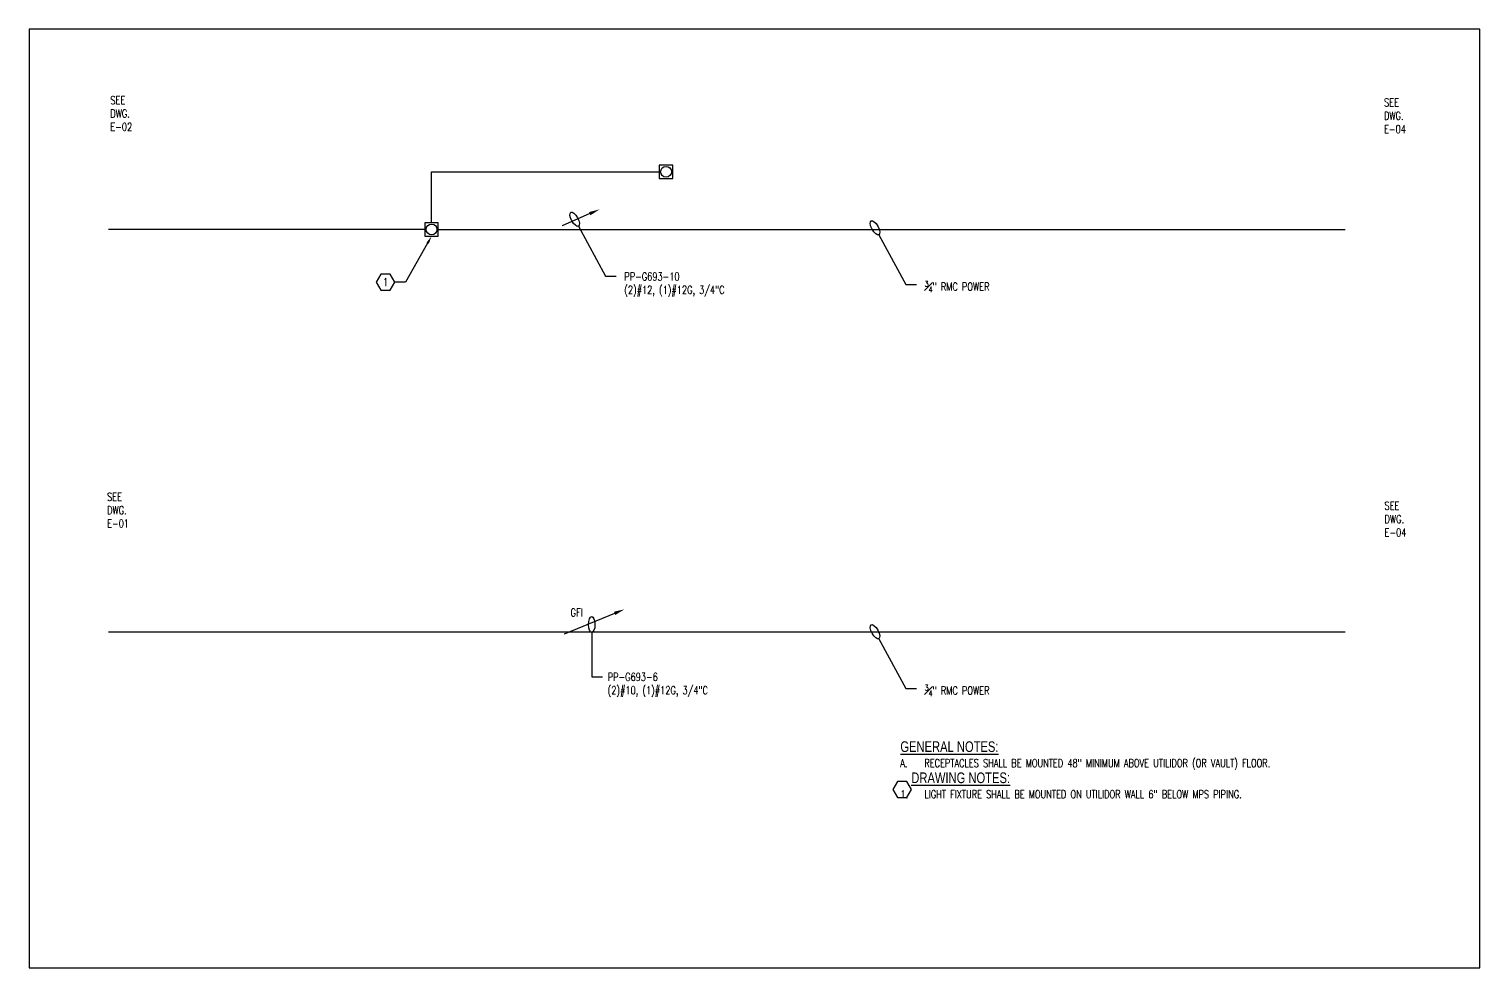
# Model space of a CAD drawing. Header units: inches. Extents: x 766 to 5092, y -413 to 715.
# Drawn here: x 1661 to 2477, y -413 to 115 of the extents above; entities that cross this region are included whole.
import ezdxf
from ezdxf import colors
from ezdxf.entities.mleader import LeaderData, LeaderLine
from ezdxf.enums import TextEntityAlignment as Align
from ezdxf.math import Vec2, Vec3

# ---------------------------------------------------------------- set-up
doc = ezdxf.new("R2010")
doc.units = ezdxf.units.IN
doc.header["$LTSCALE"] = 48
doc.header["$MEASUREMENT"] = 0
doc.layers.get('Defpoints').update_dxf_attribs({"color": 251})
for name, color, linetype in [('E-LIGHTS AND POWER', 91, 'Continuous'), ('E-LITE-IDEN', 41, 'Continuous'), ('E-LITE-WIRE', 40, 'Continuous'), ('E-POWER-IDEN', 71, 'Continuous'), ('E-POWR-IDEN', 71, 'Continuous'), ('E-POWR-WIRE', 80, 'Continuous'), ('GENERAL NOTES', 41, 'Continuous'), ('GENERAL NOTES @ 48', 41, 'Continuous')]:
    doc.layers.add(name, color=color, linetype=linetype)
doc.layers.add('E-LITE', color=50, linetype='Continuous', lineweight=50)
doc.styles.add('Note', font='romans.shx', dxfattribs={"width": 0.85})
doc.styles.add('RomanS', font='romans.shx', dxfattribs={"width": 0.75})
doc.styles.get("Standard").update_dxf_attribs({"font": 'romans.shx', "width": 0.85})

# ---------------------------------------------------------------- blocks, each defined once
blk = doc.blocks.new('A$C7CD956E1')
at = {"layer": 'E-LIGHTS AND POWER'}
blk.add_lwpolyline([(2.53, -2.53), (2.53, 2.53), (-2.53, 2.53), (-2.53, -2.53)], close=True, dxfattribs=at)
blk.add_circle((0, 0), 2.03, dxfattribs=at)
blk = doc.blocks.new('ELL')
blk.add_ellipse((0, 0), major_axis=(-1, 0), ratio=0.397545)
blk = doc.blocks.new('Anno_Hexagon_na')
at = {"color": 0, "linetype": 'ByBlock', "lineweight": -2, "transparency": 16777216}
blk.add_lwpolyline([(1.17, 0), (0.58, 1.01), (-0.58, 1.01), (-1.17, 0), (-0.58, -1.01), (0.58, -1.01)], close=True, dxfattribs=at)
at = {"color": 0, "linetype": 'ByBlock', "lineweight": -2, "transparency": 16777216, "style": 'Note', "width": 0.85}
blk.add_attdef('ID', text='', height=1, dxfattribs=at).set_placement((0, 0), align=Align.MIDDLE)
blk = doc.blocks.new('Anno_Hexagon')
at = {"color": 0, "linetype": 'ByBlock', "lineweight": -2}
blk.add_lwpolyline([(1.17, 0), (0.58, 1.01), (-0.58, 1.01), (-1.17, 0), (-0.58, -1.01), (0.58, -1.01)], close=True, dxfattribs=at)
at = {"color": 0, "linetype": 'ByBlock', "lineweight": -2, "style": 'Note', "width": 0.85}
blk.add_attdef('ID', text='', height=1, dxfattribs=at).set_placement((0, 0), align=Align.MIDDLE)

msp = doc.modelspace()

# ---------------------------------------------------------------- linework, layer by layer
at = {"layer": 'Defpoints'}
msp.add_lwpolyline([(1660.86, 115.31), (1660.86, -412.69), (2476.86, -412.69), (2476.86, 115.31)], close=True, dxfattribs=at)
at = {"layer": 'E-LITE-WIRE'}
for p, q in [((1887.25, 6.41), (1887.25, 35.01)), ((1887.25, 35.01), (2015.3, 35.01)), ((1883.45, 2.61), (1705.61, 2.61)), ((1891.05, 2.61), (2401.13, 2.61)), ((1705.61, -223.6), (2401.13, -223.6))]:
    msp.add_line(p, q, dxfattribs=at)

# ---------------------------------------------------------------- block references
at = {"layer": 'E-LITE', "xscale": 1.5, "yscale": 1.5, "zscale": 1.5}
for p in [(2019.1, 35.01), (1887.25, 2.61)]:
    msp.add_blockref('A$C7CD956E1', p, dxfattribs=at)
at = {"layer": 'GENERAL NOTES @ 48', "xscale": 4.5, "yscale": 4.5, "zscale": 4.5}
msp.add_blockref('Anno_Hexagon', (2151.84, -312.35), dxfattribs=at)

# ---------------------------------------------------------------- texts
at = {"layer": 'E-LITE-IDEN', "char_height": 4.5, "attachment_point": 1, "style": 'RomanS'}
for s, insert in [('PP-G693-10\\P(2)#12, (1)#12G, 3/4"C', (1995.64, -21.63)), ('\\A1;{\\H0.7x;\\S3#4;}" RMC POWER', (2164.53, -26.4)), ('\\A1;{\\H0.7x;\\S3#4;}" RMC POWER', (2164.53, -253.54))]:
    msp.add_mtext(s, dxfattribs=dict(at, insert=insert))
at = {"layer": 'E-POWER-IDEN', "char_height": 4.5, "width": 14.3816, "attachment_point": 1, "style": 'RomanS'}
for s, insert in [('SEE DWG.\\PE-02', (1706.57, 77.56)), ('SEE DWG.\\PE-04', (2422.9, 76.27)), ('SEE DWG.\\PE-01', (1704.78, -145.49)), ('SEE DWG.\\PE-04', (2423.17, -150.52))]:
    msp.add_mtext(s, dxfattribs=dict(at, insert=insert))
at = {"layer": 'E-POWR-IDEN', "char_height": 4.5, "attachment_point": 1, "style": 'RomanS'}
for s, insert in [('GFI', (1965.45, -210.54)), ('PP-G693-6\\P(2)#10, (1)#12G, 3/4"C', (1986.29, -246.77))]:
    msp.add_mtext(s, dxfattribs=dict(at, insert=insert))
at = {"layer": 'GENERAL NOTES', "insert": (2150.88, -285.23), "char_height": 3.375, "width": 279.4226, "attachment_point": 1, "style": 'RomanS'}
msp.add_mtext('\\A1;{\\fArial|b0|i0|c0|p34;\\H1.7778x;\\LGENERAL NOTES:\\P\\pi-10.125,l10.125;\\Fromans|c0;\\H0.74997x;\\lA.^IRECEPTACLES SHALL BE MOUNTED 48" MINIMUM ABOVE UTILIDOR (OR VAULT) FLOOR.\\H1.9405x; \\H0.51533x;\\P\\pi0,l0;\\H1.3334x;  \\fArial|b0|i0|c0|p34;\\LDRAWING NOTES:\\H1.3451x; \\H0.74343x;\\P\\pi-10.125,l10.125;\\Fromans|c0;\\H0.74996x;\\l1.^ILIGHT FIXTURE SHALL BE MOUNTED ON UTILIDOR WALL 6" BELOW MPS PIPING.\\H1.7871x; }', dxfattribs=at)

# ---------------------------------------------------------------- leaders
at = {"layer": 'E-LITE-IDEN'}
ml = msp.add_multileader_mtext('Standard', dxfattribs=at)
ml.set_content('')
ml.set_leader_properties()
ml.set_arrow_properties(name='ELL')
ml.build(insert=Vec2(0, 0))
ml.multileader.update_dxf_attribs({"dogleg_length": 0.125, "arrow_head_size": 4.5, "scale": 48})
ctx = ml.context
ctx.base_point, ctx.scale, ctx.char_height, ctx.arrow_head_size, ctx.landing_gap_size, ctx.plane_origin = Vec3(1991.14, -23.63), 48, 4.5, 4.5, 4.32, Vec3(992.22, 156.26)
notes = []
notes.append((ctx, [(0, (1, 1, 0), (1985.14, -23.63), (1, 0), 6, [(0, [(1967.73, 8.32)], 0, [])])]))
ctx.mtext, ml.multileader.dxf.content_type = None, 0
ml = msp.add_multileader_mtext('Standard', dxfattribs=at)
ml.set_content('')
ml.set_leader_properties()
ml.set_arrow_properties(name='ELL')
ml.build(insert=Vec2(0, 0))
ml.multileader.update_dxf_attribs({"dogleg_length": 0.125, "arrow_head_size": 4.5, "scale": 48})
ctx = ml.context
ctx.base_point, ctx.scale, ctx.char_height, ctx.arrow_head_size, ctx.landing_gap_size, ctx.plane_origin = Vec3(2160.03, -28.41), 48, 4.5, 4.5, 4.32, Vec3(1161.11, 151.48)
notes.append((ctx, [(0, (1, 1, 0), (2154.03, -28.41), (1, 0), 6, [(0, [(2136.62, 3.54)], 0, [])])]))
ctx.mtext, ml.multileader.dxf.content_type = None, 0
ml = msp.add_multileader_mtext('Standard', dxfattribs=at)
ml.set_content('')
ml.set_leader_properties()
ml.set_arrow_properties(name='ELL')
ml.build(insert=Vec2(0, 0))
ml.multileader.update_dxf_attribs({"dogleg_length": 0.125, "arrow_head_size": 4.5, "scale": 48})
ctx = ml.context
ctx.base_point, ctx.scale, ctx.char_height, ctx.arrow_head_size, ctx.landing_gap_size, ctx.plane_origin = Vec3(2160.03, -255.54), 48, 4.5, 4.5, 4.32, Vec3(1161.11, -75.65)
notes.append((ctx, [(0, (1, 1, 0), (2154.03, -255.54), (1, 0), 6, [(0, [(2136.62, -223.6)], 0, [])])]))
ctx.mtext, ml.multileader.dxf.content_type = None, 0
at = {"layer": 'E-LITE-WIRE'}
ml = msp.add_multileader_mtext('Standard', dxfattribs=at)
ml.set_content('')
ml.set_leader_properties()
ml.build(insert=Vec2(0, 0))
ml.multileader.update_dxf_attribs({"dogleg_length": 0.125, "arrow_head_size": 6, "scale": 48})
ctx = ml.context
ctx.base_point, ctx.scale, ctx.char_height, ctx.arrow_head_size, ctx.landing_gap_size, ctx.plane_origin = Vec3(1960.62, 4.68), 48, 4.5, 6, 4.32, Vec3(1013.06, 165.37)
notes.append((ctx, [(0, (1, 1, 0), (1960.62, 4.68), (-1, 0), 0.00146, [(0, [(1981.7, 13.88)], 0, [])])]))
ctx.mtext, ml.multileader.dxf.content_type = None, 0
at = {"layer": 'E-POWER-IDEN'}
ml = msp.add_multileader_block('Standard', dxfattribs=at)
ml.set_content('Anno_Hexagon_na', color=256, scale=4.5)
ml.set_attribute('ID', '1', width=0)
ml.set_leader_properties()
ml.build(insert=Vec2(0, 0))
ml.multileader.update_dxf_attribs({"dogleg_length": 0.125, "arrow_head_size": 4.5, "scale": 48})
ctx = ml.context
ctx.base_point, ctx.scale, ctx.char_height, ctx.arrow_head_size, ctx.landing_gap_size = Vec3(1856.15, -27.01), 48, 4.5, 4.5, 4.32
notes.append((ctx, [(0, (1, 1, 0), (1872.65, -27.01), (-1, 0), 6, [(0, [(1887.25, -1.2)], 0, [])])]))
ctx.block.insert = Vec3(1861.4, -27.01)
at = {"layer": 'E-POWR-IDEN'}
ml = msp.add_multileader_mtext('Standard', dxfattribs=at)
ml.set_content('')
ml.set_leader_properties()
ml.set_arrow_properties(name='ELL')
ml.build(insert=Vec2(0, 0))
ml.multileader.update_dxf_attribs({"dogleg_length": 0.125, "arrow_head_size": 4.5, "scale": 48})
ctx = ml.context
ctx.base_point, ctx.scale, ctx.char_height, ctx.arrow_head_size, ctx.landing_gap_size, ctx.plane_origin = Vec3(1983.33, -249.01), 48, 4.5, 4.5, 4.32, Vec3(4, -13.65)
notes.append((ctx, [(0, (1, 1, 0), (1977.33, -249.01), (1, 0), 6, [(0, [(1977.33, -219.58)], 0, [])])]))
ctx.mtext, ml.multileader.dxf.content_type = None, 0
at = {"layer": 'E-POWR-WIRE'}
ml = msp.add_multileader_mtext('Standard', dxfattribs=at)
ml.set_content('')
ml.set_leader_properties()
ml.build(insert=Vec2(0, 0))
ml.multileader.update_dxf_attribs({"dogleg_length": 0.125, "arrow_head_size": 6, "scale": 48})
ctx = ml.context
ctx.base_point, ctx.scale, ctx.char_height, ctx.arrow_head_size, ctx.landing_gap_size, ctx.plane_origin = Vec3(1961.8, -224.91), 48, 4.5, 6, 4.32, Vec3(1014.24, -64.22)
notes.append((ctx, [(0, (1, 1, 0), (1961.8, -224.91), (-1, 0), 0.00146, [(0, [(1995.71, -211.01)], 0, [])])]))
ctx.mtext, ml.multileader.dxf.content_type = None, 0
for ctx, leaders in notes:
    for number, flags, end, landing, length, lines in leaders:
        leader = LeaderData()
        leader.index, (leader.has_last_leader_line, leader.has_dogleg_vector, leader.attachment_direction) = number, flags
        leader.last_leader_point, leader.dogleg_vector, leader.dogleg_length = Vec3(end), Vec3(landing), length
        for number, points, colour, breaks in lines:
            line = LeaderLine()
            line.index, line.vertices, line.color, line.breaks = number, Vec3.list(points), colors.encode_raw_color(colour), breaks
            leader.lines.append(line)
        ctx.leaders.append(leader)

doc.saveas('drawing.dxf')
